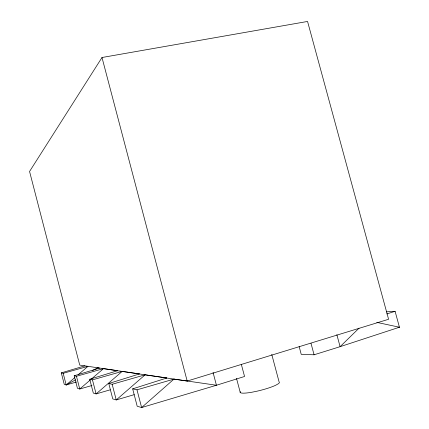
<?xml version="1.0" encoding="UTF-8"?>
<svg xmlns="http://www.w3.org/2000/svg" width="429" height="429" viewBox="0 0 429 429"><rect width="100%" height="100%" fill="white"/><g stroke="black" fill="none" stroke-linecap="round" stroke-linejoin="round"><path stroke-width="0.64" d="M101.995 57.507L29.563 171.482L79.735 365.1L187.183 381.059L388.588 319.273L307.555 21.45L101.995 57.507L187.183 381.059M359.046 328.169L340.095 346.68L314.082 354.794L301.238 354.365L299.163 346.627M241.35 364.409L244.557 376.485L216.441 385.253L173.976 379.097L141.624 407.55L137.194 406.225L132.663 388.851L166.715 378.019M166.699 377.938L145.115 374.812L116.243 399.946L112.768 398.906L108.762 383.505L139.404 373.959M139.318 373.89L122.179 371.401L96.112 393.913L93.313 393.077L89.725 379.241L117.567 370.72M90.363 379.906L79.751 389.012L77.451 388.325L74.201 375.766L99.705 368.066M91.377 379.038L103.507 368.629L117.181 370.613M84.829 365.857L61.299 372.881L64.264 384.373L66.189 384.952L74.818 377.59M78.373 374.56L88.015 366.328L63.181 373.305L61.299 372.881M63.181 373.305L66.189 384.952L75.584 379.826M92.61 370.543L98.482 367.337M386.824 313.953L395.093 311.293L399.437 327.23L340.095 346.68L336.845 334.636M134.229 394.659L116.243 399.946L112.162 384.266L108.762 383.505M110.232 389.811L96.112 393.913L92.46 379.858L89.725 379.241M132.663 388.851L136.99 389.822L173.976 379.097M91.903 385.51L79.751 389.012L76.453 376.271L74.201 375.766M66.189 384.952L76.426 382.024M112.162 384.266L145.115 374.812M92.46 379.858L122.179 371.401M76.453 376.271L103.507 368.629M386.497 311.845L395.093 311.293M398.101 327.268L399.437 327.23L376.801 322.377M310.982 343.254L314.082 354.794M271.75 354.397L279.118 381.992A20.238 3.11 -14.3 0 1 278.115 383.901L275.654 385.263A20.238 3.11 -14.3 0 1 257.293 391.125L252.231 392.165A20.238 3.11 -14.3 0 1 240.342 391.698M236.513 378.394L240.272 392.551M213.041 372.399L216.441 385.253L141.624 407.55L136.99 389.822"/></g></svg>
